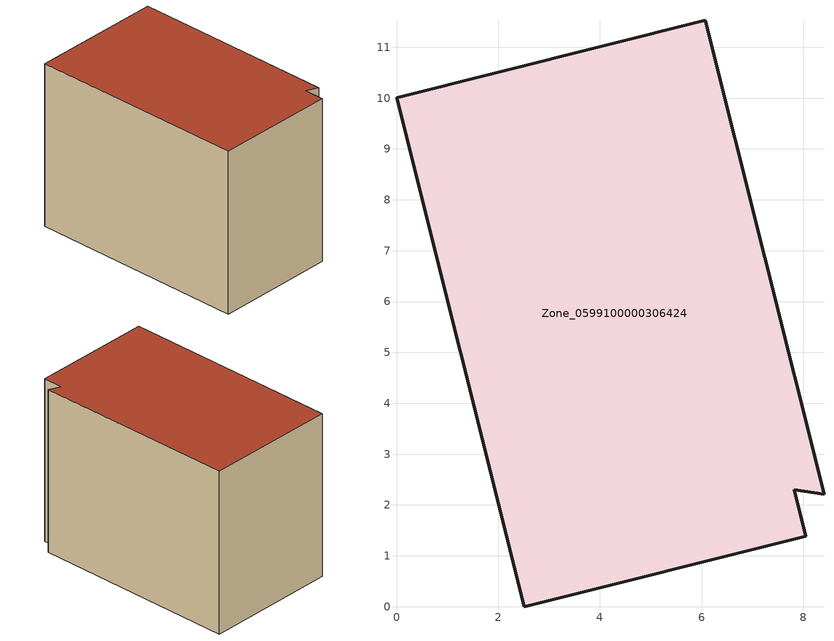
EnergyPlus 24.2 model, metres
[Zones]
Zone_0599100000306424
 floor ground (C_G): 8.41,2.21 7.82,2.3 8.05,1.39 2.51,0 0,10.01 6.07,11.53 z0
 wall outside (C_F): 8.41,2.21 6.07,11.53 0,10.01 2.51,0 8.05,1.39 7.82,2.3 8.41,2.21 z0:7.84
 roof outside (C_R): 7.82,2.3 8.41,2.21 6.07,11.53 0,10.01 2.51,0 8.05,1.39 z7.84
[BUILDING]
Pand.0599100000306424: North Axis=0; Terrain=City; Loads Convergence Tolerance Value=0.04; Temperature Convergence Tolerance Value=0.4; Solar Distribution=FullExterior; Maximum Number of Warmup Days=25; Minimum Number of Warmup Days=1
[Site:Location]
Rotterdam.The.Hague.AP_ZH_NLD Design_Conditions: Latitude=51.96; Longitude=4.45; Time Zone=1; Elevation=-4.5
[SITE:GROUNDTEMPERATURE:BUILDINGSURFACE]
18, 18, 18, 18, 18, 18, 18, 18, 18, 18, 18, 18
[MATERIAL] Thermal Absorptance=0.9; Solar Absorptance=0.7; Visible Absorptance=0.7
Name | Roughness | Thickness | Conductivity | Density | Specific Heat
G.TC.1965-1974 | MediumSmooth | 0.15 | 0.882353 | 540 | 1210
F.TC.1965-1974 | Rough | 0.3 | 0.697674 | 1920 | 840
R.TC.1965-1974 | MediumRough | 0.2 | 0.232558 | 1500 | 1000
[CONSTRUCTION]
C_G: G.TC.1965-1974
C_F: F.TC.1965-1974
C_R: R.TC.1965-1974
[ZONE]
Zone_0599100000306424: Type=1; Multiplier=1; Ceiling Height=Autocalculate; Volume=Autocalculate; Floor Area=autocalculate; Part of Total Floor Area=Yes
[ZONEINFILTRATION:DESIGNFLOWRATE]
Infil_Zone_0599100000306424: Zone or ZoneList or Space or SpaceList=Zone_0599100000306424; Schedule=AlwaysOn; Design Flow Rate Calculation Method=Flow/Area; Flow Rate per Floor Area=0.003; Constant Term Coefficient=1; Temperature Term Coefficient=0; Velocity Term Coefficient=0; Velocity Squared Term Coefficient=0
[HVACTEMPLATE:ZONE:IDEALLOADSAIRSYSTEM]
Zone_0599100000306424: Maximum Heating Supply Air Temperature=50; Minimum Cooling Supply Air Temperature=13; Maximum Heating Supply Air Humidity Ratio=0.0156; Minimum Cooling Supply Air Humidity Ratio=0.0077; Heating Limit=NoLimit; Cooling Limit=NoLimit; Dehumidification Control Type=ConstantSensibleHeatRatio; Cooling Sensible Heat Ratio=0.7; Dehumidification Setpoint=60; Humidification Control Type=None; Humidification Setpoint=30; Outdoor Air Method=None; Outdoor Air Flow Rate per Person=0.00944; Outdoor Air Flow Rate per Zone Floor Area=0; Outdoor Air Flow Rate per Zone=0; Demand Controlled Ventilation Type=None; Outdoor Air Economizer Type=NoEconomizer; Heat Recovery Type=None; Sensible Heat Recovery Effectiveness=0.7; Latent Heat Recovery Effectiveness=0.65
[ZONECONTROL:THERMOSTAT]
ThermostatControl_Zone_0599100000306424: Zone or ZoneList=Zone_0599100000306424; Control Type Schedule=DualSetpointControlType; Control 1=Thermostat_Zone_0599100000306424; Temperature Difference Between Cutout And Setpoint=0
[THERMOSTATSETPOINT:DUALSETPOINT]
Thermostat_Zone_0599100000306424: Heating Setpoint Temperature Schedule=HeatingSetpoint_Zone_0599100000306424; Cooling Setpoint Temperature Schedule=CoolingSetpoint_Zone_0599100000306424
[SCHEDULE:COMPACT]
HeatingSetpoint_Zone_0599100000306424: Through: 12/31, For: AllDays, Until: 24:00, 21
CoolingSetpoint_Zone_0599100000306424: Through: 12/31, For: AllDays, Until: 24:00, 24
DualSetpointControlType: Through: 12/31, For: AllDays, Until: 24:00, 4
AlwaysOn: Through: 12/31, For: AllDays, Until: 24:00, 1
